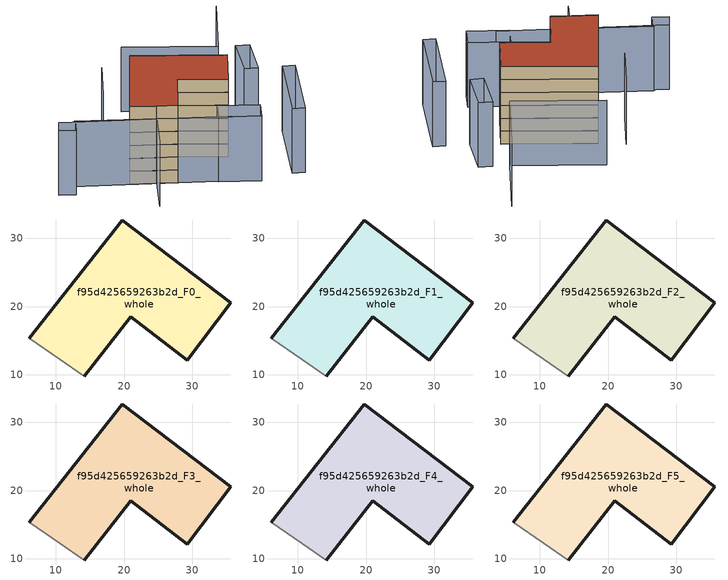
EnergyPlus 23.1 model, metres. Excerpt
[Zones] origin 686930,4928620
f95d425659263b2d_F0_whole
 floor ground (EU_floor_Construction): 29.24,12.18 35.62,20.56 19.71,32.68 6.11,15.39 10.61,12.31 14.2,9.85 20.96,18.49 z0
 wall outside (EU_wall_Construction): 6.11,15.39 19.71,32.68 35.62,20.56 29.24,12.18 20.96,18.49 14.2,9.85 z0:3
 wall adiabatic (EU_wall_Construction): 14.2,9.85 10.61,12.31 6.11,15.39 z0:3
f95d425659263b2d_F1_whole
 floor to f95d425659263b2d_F0_whole (EU_floor_Construction): 29.24,12.18 35.62,20.56 19.71,32.68 6.11,15.39 10.61,12.31 14.2,9.85 20.96,18.49 z3
 wall outside (EU_wall_Construction): 6.11,15.39 19.71,32.68 35.62,20.56 29.24,12.18 20.96,18.49 14.2,9.85 z3:6
 wall adiabatic (EU_wall_Construction): 14.2,9.85 10.61,12.31 6.11,15.39 z3:6
f95d425659263b2d_F2_whole
 floor to f95d425659263b2d_F1_whole (EU_floor_Construction): 29.24,12.18 35.62,20.56 19.71,32.68 6.11,15.39 10.61,12.31 14.2,9.85 20.96,18.49 z6
 wall outside (EU_wall_Construction): 6.11,15.39 19.71,32.68 35.62,20.56 29.24,12.18 20.96,18.49 14.2,9.85 z6:9
 wall adiabatic (EU_wall_Construction): 14.2,9.85 10.61,12.31 6.11,15.39 z6:9
f95d425659263b2d_F3_whole
 floor to f95d425659263b2d_F2_whole (EU_floor_Construction): 29.24,12.18 35.62,20.56 19.71,32.68 6.11,15.39 10.61,12.31 14.2,9.85 20.96,18.49 z9
 wall outside (EU_wall_Construction): 6.11,15.39 19.71,32.68 35.62,20.56 29.24,12.18 20.96,18.49 14.2,9.85 z9:12
 wall adiabatic (EU_wall_Construction): 14.2,9.85 10.61,12.31 6.11,15.39 z9:12
f95d425659263b2d_F4_whole
 floor to f95d425659263b2d_F3_whole (EU_floor_Construction): 29.24,12.18 35.62,20.56 19.71,32.68 6.11,15.39 10.61,12.31 14.2,9.85 20.96,18.49 z12
 wall outside (EU_wall_Construction): 6.11,15.39 19.71,32.68 35.62,20.56 29.24,12.18 20.96,18.49 14.2,9.85 z12:15
 wall adiabatic (EU_wall_Construction): 14.2,9.85 10.61,12.31 6.11,15.39 z12:15
f95d425659263b2d_F5_whole
 floor to f95d425659263b2d_F4_whole (EU_floor_Construction): 29.24,12.18 35.62,20.56 19.71,32.68 6.11,15.39 10.61,12.31 14.2,9.85 20.96,18.49 z15
 wall outside (EU_wall_Construction): 6.11,15.39 19.71,32.68 35.62,20.56 29.24,12.18 20.96,18.49 14.2,9.85 z15:18
 wall adiabatic (EU_wall_Construction): 14.2,9.85 10.61,12.31 6.11,15.39 z15:18
 roof outside (EU_roof_Construction): 35.62,20.56 29.24,12.18 20.96,18.49 14.2,9.85 10.61,12.31 6.11,15.39 19.71,32.68 z18
shading: -6.02,23.46 23.45,3.7 / -3.18,21.96 10.68,12.26 / 10.68,12.26 5.13,4.34 / -8.13,20.74 -5.2,18.69 / -2.98,21.82 -5.22,18.67 / 50.2,42.72 39.92,28.95 / 39.92,28.95 23.99,40.85 / 15.46,36.39 8.66,27.42 / 28.28,-0.05 21.01,5.03 / 21.01,5.03 23.81,9.03 / 23.81,9.03 31.08,3.95 / 31.08,3.95 28.28,-0.05 / 35.14,-1.43 44.82,14.09 / 44.82,14.09 47.07,12.69 / 47.07,12.69 37.39,-2.83 / 37.39,-2.83 35.14,-1.43 / 45.26,25.47 40.52,16.61 / 40.52,16.61 37.92,18 / 37.92,18 42.66,26.86 / 42.66,26.86 45.26,25.47 z0:15
[Building]
EU S2 Campaign: North Axis=0; Terrain=City; Solar Distribution=FullExterior
[Site:Location]
Bologna: Latitude=44.5; Longitude=11.25; Time Zone=1; Elevation=37
[SizingPeriod:WeatherFileDays]
AnnualSizingPeriod: Begin Month=1; Begin Day of Month=1; End Month=12; End Day of Month=31; Day of Week for Start Day=Monday; Use Weather File Daylight Saving Period=No; Use Weather File Rain and Snow Indicators=No
[MATERIAL]
EU_InternalMass_Material: Roughness=MediumRough; Thickness=0.1; Conductivity=1; Density=1800; Specific Heat=900; Thermal Absorptance=0.9; Solar Absorptance=0.7; Visible Absorptance=0.7
[MATERIAL:NOMASS] Roughness=MediumRough; Thermal Absorptance=0.9; Solar Absorptance=0.7; Visible Absorptance=0.7
Name | Thermal Resistance
EU_wall_NoMass | 0.779417
EU_roof_NoMass | 0.435466
EU_floor_NoMass | 0.588222
[CONSTRUCTION]
EU_wall_Construction: EU_wall_NoMass
EU_roof_Construction: EU_roof_NoMass
EU_floor_Construction: EU_floor_NoMass
EU_InternalMass_Construction: EU_InternalMass_Material
[ZONE] Type=1; Multiplier=1; Ceiling Height=autocalculate; Floor Area=autocalculate; Part of Total Floor Area=Yes
Name | Volume
f95d425659263b2d_F0_whole | 963.282
f95d425659263b2d_F1_whole; f95d425659263b2d_F2_whole; f95d425659263b2d_F3_whole; f95d425659263b2d_F4_whole; f95d425659263b2d_F5_whole | 963.283
[INTERNALMASS] Construction=EU_InternalMass_Construction; Surface Area=321.094
Name | Zone or ZoneList
f95d425659263b2d_F0_whole_EU_InternalMass | f95d425659263b2d_F0_whole
f95d425659263b2d_F1_whole_EU_InternalMass | f95d425659263b2d_F1_whole
f95d425659263b2d_F2_whole_EU_InternalMass | f95d425659263b2d_F2_whole
f95d425659263b2d_F3_whole_EU_InternalMass | f95d425659263b2d_F3_whole
f95d425659263b2d_F4_whole_EU_InternalMass | f95d425659263b2d_F4_whole
f95d425659263b2d_F5_whole_EU_InternalMass | f95d425659263b2d_F5_whole
[OTHEREQUIPMENT] Fuel Type=Electricity; Design Level Calculation Method=Watts/Area; Power per Zone Floor Area=1; Fraction Latent=0; Fraction Radiant=0; Fraction Lost=0; Carbon Dioxide Generation Rate=0; EndUse Subcategory=EU_Step8_InternalGains
Name | Zone or ZoneList or Space or SpaceList | Schedule
EU_Step8_InternalGain_f95d425659263b2d_F0_whole_f000 | f95d425659263b2d_F0_whole | EU_Step8_GainSchedule_f95d425659263b2d_F0_whole_f000
EU_Step8_InternalGain_f95d425659263b2d_F1_whole_f000 | f95d425659263b2d_F1_whole | EU_Step8_GainSchedule_f95d425659263b2d_F1_whole_f000
EU_Step8_InternalGain_f95d425659263b2d_F2_whole_f000 | f95d425659263b2d_F2_whole | EU_Step8_GainSchedule_f95d425659263b2d_F2_whole_f000
EU_Step8_InternalGain_f95d425659263b2d_F3_whole_f000 | f95d425659263b2d_F3_whole | EU_Step8_GainSchedule_f95d425659263b2d_F3_whole_f000
EU_Step8_InternalGain_f95d425659263b2d_F4_whole_f000 | f95d425659263b2d_F4_whole | EU_Step8_GainSchedule_f95d425659263b2d_F4_whole_f000
EU_Step8_InternalGain_f95d425659263b2d_F5_whole_f000 | f95d425659263b2d_F5_whole | EU_Step8_GainSchedule_f95d425659263b2d_F5_whole_f000
[ZONEVENTILATION:DESIGNFLOWRATE] Schedule=EU_AlwaysOn; Design Flow Rate Calculation Method=AirChanges/Hour; Air Changes per Hour=0.712058; Ventilation Type=Natural; Fan Pressure Rise=0; Fan Total Efficiency=1; Constant Term Coefficient=1; Temperature Term Coefficient=0; Velocity Term Coefficient=0; Velocity Squared Term Coefficient=0; Minimum Indoor Temperature=-100; Maximum Indoor Temperature=100; Delta Temperature=-100; Minimum Outdoor Temperature=-100; Maximum Outdoor Temperature=100; Maximum Wind Speed=40
Name | Zone or ZoneList or Space or SpaceList
EU_ConstantAir_f95d425659263b2d_F0_whole | f95d425659263b2d_F0_whole
EU_ConstantAir_f95d425659263b2d_F1_whole | f95d425659263b2d_F1_whole
EU_ConstantAir_f95d425659263b2d_F2_whole | f95d425659263b2d_F2_whole
EU_ConstantAir_f95d425659263b2d_F3_whole | f95d425659263b2d_F3_whole
EU_ConstantAir_f95d425659263b2d_F4_whole | f95d425659263b2d_F4_whole
EU_ConstantAir_f95d425659263b2d_F5_whole | f95d425659263b2d_F5_whole
[HVACTEMPLATE:THERMOSTAT] Constant Heating Setpoint=20; Constant Cooling Setpoint=50
EU_HeatOnly_f95d425659263b2d_F0_whole; EU_HeatOnly_f95d425659263b2d_F1_whole; EU_HeatOnly_f95d425659263b2d_F2_whole; EU_HeatOnly_f95d425659263b2d_F3_whole; EU_HeatOnly_f95d425659263b2d_F4_whole; EU_HeatOnly_f95d425659263b2d_F5_whole
[HVACTEMPLATE:ZONE:IDEALLOADSAIRSYSTEM] System Availability Schedule=EU_AlwaysOn; Maximum Heating Supply Air Temperature=50; Minimum Cooling Supply Air Temperature=13; Maximum Heating Supply Air Humidity Ratio=0.0156; Minimum Cooling Supply Air Humidity Ratio=0.0077; Heating Limit=NoLimit; Cooling Limit=NoLimit; Heating Availability Schedule=EU_AlwaysOn; Cooling Availability Schedule=EU_CoolingOff; Dehumidification Control Type=ConstantSensibleHeatRatio; Cooling Sensible Heat Ratio=0.7; Dehumidification Setpoint=60; Humidification Control Type=None; Humidification Setpoint=30; Outdoor Air Method=None; Outdoor Air Flow Rate per Person=0.00944; Outdoor Air Flow Rate per Zone Floor Area=0; Outdoor Air Flow Rate per Zone=0; Demand Controlled Ventilation Type=None; Outdoor Air Economizer Type=NoEconomizer; Heat Recovery Type=None; Sensible Heat Recovery Effectiveness=0.7; Latent Heat Recovery Effectiveness=0.65
Name | Template Thermostat
f95d425659263b2d_F0_whole | EU_HeatOnly_f95d425659263b2d_F0_whole
f95d425659263b2d_F1_whole | EU_HeatOnly_f95d425659263b2d_F1_whole
f95d425659263b2d_F2_whole | EU_HeatOnly_f95d425659263b2d_F2_whole
f95d425659263b2d_F3_whole | EU_HeatOnly_f95d425659263b2d_F3_whole
f95d425659263b2d_F4_whole | EU_HeatOnly_f95d425659263b2d_F4_whole
f95d425659263b2d_F5_whole | EU_HeatOnly_f95d425659263b2d_F5_whole
[SIZING:ZONE] Zone Cooling Design Supply Air Temperature Input Method=SupplyAirTemperature; Zone Cooling Design Supply Air Temperature=13; Zone Heating Design Supply Air Temperature Input Method=SupplyAirTemperature; Zone Heating Design Supply Air Temperature=50; Zone Cooling Design Supply Air Humidity Ratio=0.008; Zone Heating Design Supply Air Humidity Ratio=0.008; Cooling Design Air Flow Method=DesignDay; Cooling Design Air Flow Rate=0; Cooling Minimum Air Flow per Zone Floor Area=0.000762; Cooling Minimum Air Flow=0; Cooling Minimum Air Flow Fraction=0.2; Heating Design Air Flow Method=DesignDay; Heating Design Air Flow Rate=0; Heating Maximum Air Flow per Zone Floor Area=0.002032; Heating Maximum Air Flow=0.141576; Heating Maximum Air Flow Fraction=0.3; Account for Dedicated Outdoor Air System=No; Dedicated Outdoor Air System Control Strategy=NeutralSupplyAir; Dedicated Outdoor Air Low Setpoint Temperature for Design=autosize; Dedicated Outdoor Air High Setpoint Temperature for Design=autosize; Zone Load Sizing Method=Sensible Load Only No Latent Load; Zone Latent Cooling Design Supply Air Humidity Ratio Input Method=HumidityRatioDifference; Zone Cooling Design Supply Air Humidity Ratio Difference=0.005; Zone Latent Heating Design Supply Air Humidity Ratio Input Method=HumidityRatioDifference; Zone Humidification Design Supply Air Humidity Ratio Difference=0.005
f95d425659263b2d_F0_whole; f95d425659263b2d_F1_whole; f95d425659263b2d_F2_whole; f95d425659263b2d_F3_whole; f95d425659263b2d_F4_whole; f95d425659263b2d_F5_whole
[SCHEDULE:CONSTANT]
Name | Hourly Value
EU_AlwaysOn | 1
EU_CoolingOff | 0
[SCHEDULE:FILE] Column Number=1; Rows to Skip at Top=0; Number of Hours of Data=8760; Column Separator=Comma; Interpolate to Timestep=No; Minutes per Item=60; Adjust Schedule for Daylight Savings=Yes
Name | File
EU_Step8_GainSchedule_f95d425659263b2d_F0_whole_f000 | ../../schedules/f95d425659263b2d/f95d425659263b2d_F0_whole_f000_gain.csv
EU_Step8_GainSchedule_f95d425659263b2d_F1_whole_f000 | ../../schedules/f95d425659263b2d/f95d425659263b2d_F1_whole_f000_gain.csv
EU_Step8_GainSchedule_f95d425659263b2d_F2_whole_f000 | ../../schedules/f95d425659263b2d/f95d425659263b2d_F2_whole_f000_gain.csv
EU_Step8_GainSchedule_f95d425659263b2d_F3_whole_f000 | ../../schedules/f95d425659263b2d/f95d425659263b2d_F3_whole_f000_gain.csv
EU_Step8_GainSchedule_f95d425659263b2d_F4_whole_f000 | ../../schedules/f95d425659263b2d/f95d425659263b2d_F4_whole_f000_gain.csv
EU_Step8_GainSchedule_f95d425659263b2d_F5_whole_f000 | ../../schedules/f95d425659263b2d/f95d425659263b2d_F5_whole_f000_gain.csv
